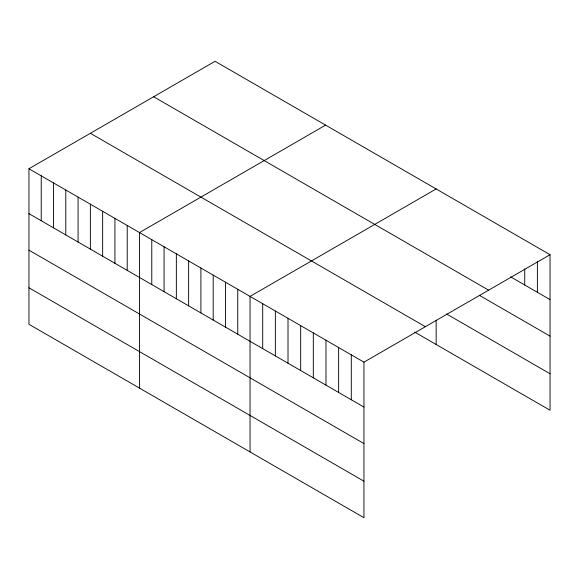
<?xml version="1.0" encoding="UTF-8"?>
<svg xmlns="http://www.w3.org/2000/svg" width="579" height="579" viewBox="0 0 579 579"><rect width="100%" height="100%" fill="white"/><g stroke="black" fill="none" stroke-linecap="round" stroke-linejoin="round"><path stroke-width="0.87" d="M28.95 168.75L363.945 362.157L363.945 517.698L28.95 324.291L28.95 168.75L215.055 61.302L550.05 254.709L550.05 410.25L414.658 332.085M325.608 125.122L139.496 232.57L139.496 388.118M436.153 188.949L250.048 296.397L250.048 451.938M363.945 362.157L550.05 254.709M510.598 276.842L550.05 299.618M153.645 96.758L488.633 290.166M479.332 295.297L550.05 336.131M446.575 313.999L550.05 373.744M90.367 133.293L425.355 326.694M28.95 213.658L363.945 407.066M28.95 250.171L363.945 443.579M28.95 287.785L363.945 481.192M537.392 261.773L537.392 292.315M524.74 268.837L524.74 285.006M436.153 320.158L436.153 344.491M351.287 354.847L351.287 399.763M338.635 347.545L338.635 392.453M325.977 340.235L325.977 385.151M313.319 332.925L313.319 377.841M300.667 325.622L300.667 370.531M288.009 318.312L288.009 363.228M275.358 311.01L275.358 355.919M262.7 303.7L262.7 348.616M237.759 289.305L237.759 334.221M225.477 282.212L225.477 327.128M213.195 275.119L213.195 320.035M200.913 268.026L200.913 312.942M188.631 260.941L188.631 305.85M176.349 253.848L176.349 298.757M164.067 246.755L164.067 291.671M151.778 239.663L151.778 284.579M127.214 225.477L127.214 270.393M114.932 218.392L114.932 263.3M102.649 211.299L102.649 256.207M90.367 204.206L90.367 249.122M78.085 197.113L78.085 242.029M65.796 190.021L65.796 234.936M53.514 182.928L53.514 227.844M41.232 175.842L41.232 220.751"/></g></svg>
